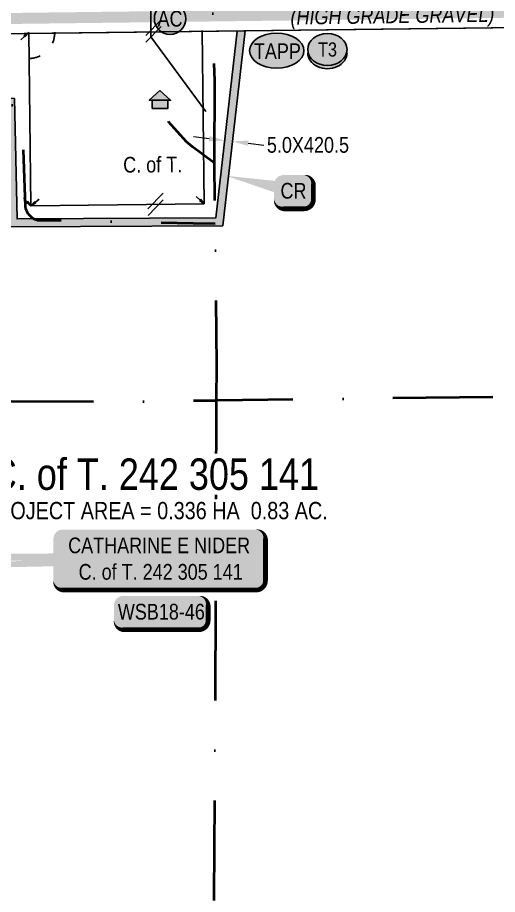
# Model space of a CAD drawing. Extents: x 57693 to 70573, y 5994359 to 6008381.
# Drawn here: x 65381 to 65686, y 5994730 to 5995288 of the extents above; entities that cross this region are included whole.
import ezdxf
from ezdxf.enums import TextEntityAlignment as Align

# ---------------------------------------------------------------- set-up
doc = ezdxf.new("R2010")
doc.units = 0
doc.header["$LTSCALE"] = 5
doc.header["$PDSIZE"] = -3
doc.linetypes.add('COOP2', pattern=[10, 5, -1, 0, -1, 0, -1, 0, -1, 0, -1])
doc.linetypes.add('DASHDOT', pattern=[25.4, 12.7, -6.35, 0, -6.35])
doc.layers.get('Defpoints').update_dxf_attribs({"color": 9})
for name, color, linetype in [('7', 7, 'Continuous'), ('AS-OWNER', 7, 'Continuous'), ('AS-POWER', 104, 'foc-POWER'), ('AS-RESIDENCE', 14, 'Continuous'), ('AS-ROADS', 254, 'Continuous'), ('AS-TELEPHONE', 224, 'foc-TEL'), ('C-SYMBOL', 7, 'Continuous'), ('CG-NOTES', 7, 'Continuous'), ('L-AREAREQUIRED', 7, 'Continuous'), ('L-SEC', 7, 'Continuous'), ('L-TITLEDB', 4, 'Continuous'), ('L-TITLEDB-T', 4, 'Continuous'), ('P-APEX RECON PAY ITEMS', 240, 'Continuous'), ('P-APEX RECON-10m BUFFER', 51, 'COOP2'), ('P-APEX RECON-LINE LIST', 240, 'Continuous'), ('P-APEX RECON-WORK AREA', 104, 'Continuous'), ('P-CROSSINGS', 250, 'Continuous')]:
    doc.layers.add(name, color=color, linetype=linetype)
for name, color, linetype, lineweight in [('AS-RECON EXISTING', 151, 'DASHDOT', 40), ('P-APEX RECON-TWS-T', 104, 'Continuous', 9), ('T-TEXT', 48, 'Continuous', 18)]:
    doc.layers.add(name, color=color, linetype=linetype, lineweight=lineweight)
doc.layers.add('AS-STRUCTURE-H', color=7, linetype='Continuous', true_color=0xa8a8a8)
doc.styles.add('100L', font='ARIALN.TTF', dxfattribs={"height": 11})
doc.styles.add('175L', font='ARIALN.TTF', dxfattribs={"height": 10})
doc.styles.add('80', font='ARIALN.TTF', dxfattribs={"height": 10})
doc.styles.add('80CG', font='ARIALN.TTF', dxfattribs={"height": 10})
doc.styles.add('80L', font='ARIALN.TTF', dxfattribs={"height": 10})
doc.styles.add('80LS', font='ARIALNI.TTF', dxfattribs={"height": 10})
doc.styles.add('foc-LtypeFont', font='ARIALN.TTF', dxfattribs={"height": 7.35})
doc.linetypes.add('foc-POWER', pattern='A,6,-1,["P",foc-LtypeFont,S=0.2,R=0,X=-0.625,Y=-0.75],-1.24,4', length=12.24)
doc.linetypes.add('foc-TEL', pattern='A,2,-1,["T",foc-LtypeFont,S=0.2,R=0,X=-0.425,Y=-0.75],-1.24,8', length=12.24)
doc.dimstyles.new('Compass 5 000', dxfattribs={"dimscale": 5, "dimtxt": 9, "dimasz": 2, "dimexe": 0.2, "dimexo": 0.0625, "dimgap": 0.5, "dimtad": 0, "dimtih": 1, "dimtoh": 1, "dimzin": 0, "dimdsep": 46, "dimtxsty": '80CG', "dimcen": 0.1, "dimse1": 1, "dimse2": 1, "dimclrd": 256, "dimclrt": 256, "dimaunit": 1, "dimadec": 4, "dimazin": 0, "dimtfac": 0.06, "dimtofl": 0, "dimtmove": 0, "dimatfit": 1, "dimfxl": 0.2, "dimtolj": 1, "dimtzin": 0, "dimlwd": -1, "dimarcsym": 0})

# ---------------------------------------------------------------- blocks, each defined once
blk = doc.blocks.new('res_occ')
for points in [[(0.1, 0.89), (-1.26, -0.37), (1.46, -0.37)], [(-0.9, -1.43), (1.1, -1.43), (1.1, -0.37), (-0.9, -0.37)]]:
    blk.add_hatch(color=14).paths.add_polyline_path(points)
at = {"color": 14}
for points in [[(0.1, 0.89), (-1.26, -0.37), (1.46, -0.37)], [(-0.9, -1.43), (1.1, -1.43), (1.1, -0.37), (-0.9, -0.37)]]:
    blk.add_lwpolyline(points, close=True, dxfattribs=at)
blk = doc.blocks.new('*U440')
h = blk.add_hatch(color=59)
edge = h.paths.add_edge_path()
edge.add_line((-61.5, -20), (61.5, -20))
edge.add_arc((61.5, -14), 6, 270, 360)
edge.add_line((67.5, -14), (67.5, 12.5))
edge.add_arc((61.5, 12.5), 6, 0, 90)
edge.add_line((61.5, 18.5), (-61.5, 18.5))
edge.add_arc((-61.5, 12.5), 6, 90, 180)
edge.add_line((-67.5, 12.5), (-67.5, -14))
edge.add_arc((-61.5, -14), 6, 180, 270)
at = {"color": 1, "flags": 128}
blk.add_lwpolyline([(-61.5, -20, 3, 3, 0), (61.5, -20, 3, 3, 0.414214), (67.5, -14, 3, 3, 0), (67.5, 12.5, 3, 0, 0.414214), (61.5, 18.5, 0, 0, 0), (-61.5, 18.5, 0, 0, 0.414214), (-67.5, 12.5, 0, 0, 0), (-67.5, -14, 0, 3, 0.414214)], format="xyseb", close=True, dxfattribs=at)
blk.add_lwpolyline([(-221.47, 2.19, 0, 7.5, 0), (0, 0, 0, 0, 0)], format="xyseb", dxfattribs=at)
at = {"color": 1, "style": '80'}
blk.add_attdef('ENTER_TEXT_001', (-35.99, -5), '', height=10, dxfattribs=at)
blk = doc.blocks.new('*U436')
at = {"true_color": 0xffffa8}
h = blk.add_hatch(color=51, dxfattribs=at)
edge = h.paths.add_edge_path()
edge.add_line((-24, -11.5), (24, -11.5))
edge.add_arc((24, -5.5), 6, 270, 360)
edge.add_line((30, -5.5), (30, 4))
edge.add_arc((24, 4), 6, 0, 90)
edge.add_line((24, 10), (-24, 10))
edge.add_arc((-24, 4), 6, 90, 180)
edge.add_line((-30, 4), (-30, -5.5))
edge.add_arc((-24, -5.5), 6, 180, 270)
at = {"color": 240, "flags": 128}
blk.add_lwpolyline([(-24, -11.5, 3, 3, 0), (24, -11.5, 3, 3, 0.414214), (30, -5.5, 3, 3, 0), (30, 4, 3, 0, 0.414214), (24, 10, 0, 0, 0), (-24, 10, 0, 0, 0.414214), (-30, 4, 0, 0, 0), (-30, -5.5, 0, 3, 0.414214)], format="xyseb", close=True, dxfattribs=at)
for points in [[(-24.67, -8.43, 0, 10, 0), (0, 0, 5, 5, 0)], [(21.05, -6.93, 0, 10, 0), (0, 0, 5, 5, 0)]]:
    blk.add_lwpolyline(points, format="xyseb", dxfattribs=at)
at = {"color": 4, "style": '80'}
blk.add_attdef('OTHER_001', (-14.7, -5), '', height=10, dxfattribs=at)
blk = doc.blocks.new('*U1187')
h = blk.add_hatch(color=255)
h.dxf.hatch_style = 1
edge = h.paths.add_edge_path()
edge.add_arc((0, 0), 9.99, 0, 360)
at = {"color": 170}
blk.add_circle((0, 0), 9.99, dxfattribs=at)
at = {"color": 170, "style": '175L'}
blk.add_text('AC', height=10, dxfattribs=at).set_placement((0, 0), align=Align.MIDDLE_CENTER)
blk = doc.blocks.new('TAPP_Access_Point')
h = blk.add_hatch(color=255)
h.dxf.hatch_style = 1
edge = h.paths.add_edge_path()
edge.add_ellipse((-0.4, 0.35), major_axis=(-17.31, 0), ratio=0.643219, start_angle=0, end_angle=360)
at = {"color": 170}
blk.add_ellipse((-0.4, 0.35), major_axis=(-17.31, 0), ratio=0.643219, dxfattribs=at)
at = {"color": 170, "style": '175L'}
blk.add_text('TAPP', height=10, dxfattribs=at).set_placement((0, 0), align=Align.MIDDLE_CENTER)
blk = doc.blocks.new('*D2065')
at = {"layer": 'Defpoints', "color": 0, "transparency": 16777216}
for p in [(65512.85, 5995210.49), (65517.75, 5995209.34), (65517.82, 5995209.92)]:
    blk.add_point(p, dxfattribs=at)
at = {"layer": 'P-APEX RECON-TWS-T', "transparency": 16777216}
for p, q in [((65502.85, 5995211.06), (65492.92, 5995212.21)), ((65527.68, 5995208.19), (65537.62, 5995207.04))]:
    blk.add_line(p, q, dxfattribs=at)
for points in [[(65503.04, 5995212.72), (65502.66, 5995209.4), (65512.79, 5995209.91)], [(65527.87, 5995209.85), (65527.49, 5995206.53), (65517.75, 5995209.34)]]:
    blk.add_solid(points, dxfattribs=at)
at = {"layer": 'P-APEX RECON-TWS-T', "transparency": 16777216, "insert": (65565.77, 5995207.04), "char_height": 10, "attachment_point": 5, "style": '80CG'}
blk.add_mtext('\\A1;5.0X420.5', dxfattribs=at)
blk = doc.blocks.new('*U2067')
at = {"true_color": 0xffffa8}
h = blk.add_hatch(color=51, dxfattribs=at)
edge = h.paths.add_edge_path()
edge.add_line((-6.5, -11.5), (6.5, -11.5))
edge.add_arc((6.5, -5.5), 6, 270, 360)
edge.add_line((12.5, -5.5), (12.5, 4))
edge.add_arc((6.5, 4), 6, 0, 90)
edge.add_line((6.5, 10), (-6.5, 10))
edge.add_arc((-6.5, 4), 6, 90, 180)
edge.add_line((-12.5, 4), (-12.5, -5.5))
edge.add_arc((-6.5, -5.5), 6, 180, 270)
at = {"color": 240, "flags": 128}
for points in [[(-43.05, 9.55, 0, 10, 0), (0, 0, 5, 5, 0)], [(11.03, -3.01, 0, 10, 0), (0, 0, 5, 5, 0)]]:
    blk.add_lwpolyline(points, format="xyseb", dxfattribs=at)
blk.add_lwpolyline([(-6.5, -11.5, 3, 3, 0), (6.5, -11.5, 3, 3, 0.414214), (12.5, -5.5, 3, 3, 0), (12.5, 4, 3, 0, 0.414214), (6.5, 10, 0, 0, 0), (-6.5, 10, 0, 0, 0.414214), (-12.5, 4, 0, 0, 0), (-12.5, -5.5, 0, 3, 0.414214)], format="xyseb", close=True, dxfattribs=at)
at = {"color": 4, "style": '80'}
blk.add_attdef('OTHER_001', (-14.7, -5), '', height=10, dxfattribs=at)
blk = doc.blocks.new('Well_proximity')
h = blk.add_hatch(color=191)
h.dxf.hatch_style = 1
edge = h.paths.add_edge_path()
edge.add_ellipse((0, 0), major_axis=(-12.5, 0), ratio=0.816297, start_angle=0, end_angle=360)
h = blk.add_hatch(color=250)
h.dxf.hatch_style = 1
edge = h.paths.add_edge_path()
edge.add_ellipse((0, -2.05), major_axis=(-12.5, 0), ratio=0.816297, start_angle=0, end_angle=180)
edge.add_line((12.5, -2.05), (12.5, 0))
edge.add_ellipse((0, 0), major_axis=(-12.5, 0), ratio=0.816297, start_angle=0, end_angle=180, ccw=False)
edge.add_line((-12.5, 0), (-12.5, -2.05))
at = {"color": 250}
blk.add_ellipse((0, 0), major_axis=(-12.5, 0), ratio=0.816297, dxfattribs=at)
blk.add_ellipse((0, -2.05), major_axis=(-12.5, 0), ratio=0.816297, start_param=0, end_param=3.141593, dxfattribs=at)
at = {"color": 250, "style": '80L'}
blk.add_attdef('CROSSING', text='', height=9, dxfattribs=at).set_placement((0.09, 0.02), align=Align.MIDDLE_CENTER)

msp = doc.modelspace()

# ---------------------------------------------------------------- hatches: boundary and pattern name
at = {"layer": 'AS-STRUCTURE-H'}
h = msp.add_hatch(color=256, dxfattribs=at)
h.dxf.hatch_style = 1
h.paths.add_polyline_path([(65471.601, 5995241.801), (65464.822, 5995235.484), (65478.38, 5995235.484)])
h = msp.add_hatch(color=256, dxfattribs=at)
h.dxf.hatch_style = 1
h.paths.add_polyline_path([(65466.605, 5995230.229), (65476.597, 5995230.229), (65476.597, 5995235.484), (65466.605, 5995235.484)])
h.paths.add_polyline_path([(65471.601, 5995241.801), (65464.822, 5995235.484), (65478.38, 5995235.484)])
at = {"layer": 'P-APEX RECON-10m BUFFER'}
h = msp.add_hatch(color=256, dxfattribs=at)
h.dxf.hatch_style = 1
h.paths.add_polyline_path([(65281.51, 5995238.596), (65379.029, 5995236.659), (65380.795, 5995160.052), (65507.094, 5995160.665), (65520.833, 5995279.548), (65525.87, 5995279.61), (65511.549, 5995155.69), (65375.913, 5995155.032), (65374.145, 5995231.759), (65281.581, 5995233.597)])

# ---------------------------------------------------------------- linework, layer by layer
at = {"layer": '7'}
for points in [[(65462.605, 5995276.666), (65472.307, 5995286.607)], [(65462.727, 5995272.502), (65472.43, 5995282.442)], [(65383.048, 5995274.025), (65385.614, 5995276.307)], [(65388.177, 5995278.59), (65385.119, 5995276.482)], [(65385.119, 5995276.482), (65385.614, 5995276.307)], [(65385.614, 5995276.307), (65388.177, 5995278.59)], [(65385.729, 5995275.796), (65385.614, 5995276.307)], [(65388.177, 5995278.59), (65385.729, 5995275.796)], [(65403.227, 5995271.794), (65403.455, 5995272.323), (65403.664, 5995272.86), (65403.855, 5995273.404), (65404.026, 5995273.955), (65404.179, 5995274.511), (65404.311, 5995275.072), (65404.424, 5995275.637), (65404.517, 5995276.206), (65404.591, 5995276.777), (65404.644, 5995277.351), (65404.677, 5995277.927), (65404.69, 5995278.503), (65404.689, 5995278.791)], [(65404.689, 5995278.791), (65404.476, 5995277.32)], [(65404.476, 5995277.32), (65404.662, 5995277.419)], [(65404.844, 5995277.314), (65404.662, 5995277.419)], [(65404.689, 5995278.791), (65404.844, 5995277.314)], [(65388.377, 5995262.078), (65388.954, 5995262.095), (65389.529, 5995262.132), (65390.102, 5995262.189), (65390.674, 5995262.267), (65391.242, 5995262.364), (65391.806, 5995262.48), (65392.366, 5995262.617), (65392.921, 5995262.773), (65393.47, 5995262.948), (65394.013, 5995263.142), (65394.548, 5995263.355), (65395.076, 5995263.587), (65395.337, 5995263.71)], [(65388.378, 5995262.078), (65389.841, 5995262.332)], [(65388.378, 5995262.078), (65389.858, 5995261.966)], [(65389.841, 5995262.332), (65389.748, 5995262.144)], [(65389.858, 5995261.966), (65389.748, 5995262.144)], [(65463.945, 5995166.437), (65473.646, 5995176.379)], [(65494.705, 5995174.254), (65497.276, 5995171.977)], [(65384.872, 5995173.418), (65387.194, 5995170.888)], [(65386.685, 5995170.765), (65387.194, 5995170.888)], [(65389.516, 5995168.361), (65386.685, 5995170.765)], [(65387.362, 5995171.385), (65387.194, 5995170.888)], [(65387.194, 5995170.888), (65389.516, 5995168.361)], [(65389.516, 5995168.361), (65387.362, 5995171.385)], [(65389.516, 5995168.361), (65392.121, 5995171.009)], [(65392.206, 5995170.492), (65389.516, 5995168.361)], [(65389.516, 5995168.361), (65392.69, 5995170.289)], [(65392.121, 5995171.009), (65392.206, 5995170.492)], [(65394.899, 5995172.624), (65392.206, 5995170.492)], [(65392.69, 5995170.289), (65392.206, 5995170.492)], [(65464.067, 5995162.274), (65473.77, 5995172.214)], [(65496.782, 5995171.802), (65497.276, 5995171.977)], [(65499.847, 5995169.703), (65496.782, 5995171.802)], [(65497.391, 5995172.489), (65497.276, 5995171.977)], [(65497.276, 5995171.977), (65499.847, 5995169.703)], [(65499.847, 5995169.703), (65497.391, 5995172.489)]]:
    msp.add_lwpolyline(points, dxfattribs=at)
at = {"layer": 'AS-OWNER', "flags": 128}
msp.add_lwpolyline([(65275.925, 5994936.452, 0, 6.995, 0), (65471.306, 5994943.943, 0, 0, 0)], format="xyseb", dxfattribs=at)
at = {"layer": 'AS-POWER', "flags": 128}
msp.add_lwpolyline([(65500.845, 5995228.375), (65465.73, 5995275.895), (65465.73, 5995299.95)], dxfattribs=at)
at = {"layer": 'AS-RECON EXISTING', "flags": 128}
for points in [[(65506.397, 5995195.487), (65506.584, 5995248.154), (65505.74, 5995265.936), (65504.482, 5995328.989), (65504.416, 5995331.28), (65504.197, 5995333.562), (65503.825, 5995335.825), (65503.304, 5995338.057), (65502.634, 5995340.249), (65501.819, 5995342.392), (65486.609, 5995371), (65483.366, 5995378.973), (65481.985, 5995382.36), (65480.853, 5995385.138), (65477.343, 5995392.685), (65473.537, 5995401.576), (65469.876, 5995412.29), (65448.486, 5995456.483), (65447.507, 5995458.836), (65446.664, 5995461.241), (65445.961, 5995463.691), (65445.399, 5995466.177), (65444.981, 5995468.691), (65444.708, 5995471.225), (65444.582, 5995473.77), (65444.234, 5995669.032), (65439.443, 5995668.831), (65435.644, 5995667.719), (65301.948, 5995663.31), (65288.497, 5995648.508)], [(65162.832, 5995247.865), (65164.654, 5995247.242), (65166.451, 5995246.818), (65170.012, 5995246.492), (65173.88, 5995245.96), (65174.979, 5995245.809), (65177.241, 5995245.458), (65183.613, 5995244.096), (65190.114, 5995243.009), (65195.693, 5995242.85), (65199.533, 5995243.319), (65210.722, 5995242.526), (65217.758, 5995242.465), (65220.58, 5995242.96), (65230.617, 5995242.406), (65244.691, 5995241.527), (65251.929, 5995241.28), (65254.204, 5995241.378), (65254.157, 5995240.263), (65254.121, 5995239.41), (65254.343, 5995237.498), (65254.782, 5995235.166), (65255.613, 5995233.996), (65256.287, 5995233.13), (65257.188, 5995232.717), (65258.924, 5995232.545), (65261.52, 5995232.716), (65265.174, 5995232.859), (65279.843, 5995232.942), (65291.367, 5995233.066), (65299.162, 5995233.189), (65377.878, 5995232.306), (65378.842, 5995232.197), (65379.778, 5995231.94), (65380.663, 5995231.542), (65381.475, 5995231.011), (65382.196, 5995230.361), (65382.807, 5995229.608), (65383.294, 5995228.769), (65383.646, 5995227.864), (65383.854, 5995226.916), (65383.912, 5995225.947), (65383.82, 5995224.981), (65385.906, 5995167.891), (65386.166, 5995166.675), (65386.567, 5995165.498), (65387.104, 5995164.376), (65387.769, 5995163.325), (65388.553, 5995162.36), (65389.445, 5995161.493), (65390.432, 5995160.737), (65391.501, 5995160.102), (65392.638, 5995159.598), (65393.826, 5995159.23), (65492.806, 5995157.363), (65506.664, 5995157.017)], [(65507.661, 5995044.608), (65507.904, 5995067.059), (65506.664, 5995157.017), (65506.397, 5995195.487), (65492.364, 5995205.969), (65488.541, 5995209.033), (65477.003, 5995221.839), (65474.696, 5995227.409)], [(65507.277, 5995044.227), (65506.625, 5994849.68), (65505.95, 5994728.905), (65505.985, 5994727.617), (65505.865, 5994726.333), (65505.594, 5994725.073), (65505.174, 5994723.854), (65504.612, 5994722.694), (65503.916, 5994721.609), (65503.095, 5994720.616), (65502.161, 5994719.727), (65501.128, 5994718.956), (65500.01, 5994718.313), (65364.335, 5994712.909), (65274.307, 5994708.912), (65273.157, 5994708.365), (65272.072, 5994707.697), (65271.066, 5994706.916), (65270.15, 5994706.031), (65269.335, 5994705.053), (65268.63, 5994703.992), (65268.043, 5994702.861), (65267.582, 5994701.674), (65267.684, 5994700.098), (65269.381, 5994593.573), (65271.203, 5994454.813), (65272.288, 5994372.156)]]:
    msp.add_lwpolyline(points, dxfattribs=at)
at = {"layer": 'AS-ROADS', "const_width": 7, "flags": 128}
msp.add_lwpolyline([(64286.341, 5995272.512), (65204.031, 5995285.369), (66188.427, 5995297.671)], dxfattribs=at)
at = {"layer": 'AS-TELEPHONE', "flags": 128}
msp.add_lwpolyline([(65195.057, 5995275.55), (66188.857, 5995287.731)], dxfattribs=at)
at = {"layer": 'L-SEC'}
msp.add_line((65215.161, 5995275.797), (66088.696, 5995286.517), dxfattribs=at)
at = {"layer": 'L-TITLEDB', "flags": 128}
for points in [[(65499.847, 5995169.703), (65498.507, 5995279.932)], [(65389.516, 5995168.361), (65388.177, 5995278.59)], [(65499.847, 5995169.703), (65389.516, 5995168.361)]]:
    msp.add_lwpolyline(points, dxfattribs=at)
at = {"layer": 'P-APEX RECON-WORK AREA', "flags": 128}
msp.add_lwpolyline([(65281.51, 5995238.596), (65379.029, 5995236.659), (65380.795, 5995160.052), (65507.094, 5995160.665), (65520.833, 5995279.548), (65525.87, 5995279.61), (65511.549, 5995155.69), (65375.913, 5995155.032), (65374.145, 5995231.759), (65281.581, 5995233.597)], close=True, dxfattribs=at)

# ---------------------------------------------------------------- block references
at = {"layer": 'AS-OWNER'}
ref = msp.add_blockref('*U440', (65471.306, 5994943.943), dxfattribs=dict(at, xscale=0.999252397, yscale=0.999252397, zscale=0.999252397, rotation=359.9999884413987))
ref.add_attrib('ENTER_TEXT_001', 'CATHARINE E NIDER', (65413.249, 5994947.359), dxfattribs={"layer": '0', "color": 1, "height": 9.99252, "rotation": 359.99999, "style": '80'})
ref.add_attrib('ENTER_TEXT_002', 'C. of T. 242 305 141', (65419.902, 5994930.527), dxfattribs={"layer": '0', "color": 1, "height": 9.99252, "rotation": 359.99999, "style": '80'})
at = {"layer": 'AS-RESIDENCE', "xscale": 4.996261984999975, "yscale": 4.996261984999975, "zscale": 4.996261984999975}
msp.add_blockref('res_occ', (65471.101, 5995237.351), dxfattribs=at)
at = {"layer": 'CG-NOTES', "xscale": 0.999252397, "yscale": 0.999252397, "zscale": 0.999252397}
for name, p in [('*U1187', (65478.036, 5995287.386)), ('TAPP_Access_Point', (65546.302, 5995266.712))]:
    msp.add_blockref(name, p, dxfattribs=at)
at = {"layer": 'P-APEX RECON PAY ITEMS'}
ref = msp.add_blockref('*U2067', (65556.738, 5995177.931), dxfattribs=dict(at, xscale=0.999252397, yscale=0.999252397, zscale=0.999252397))
ref.add_attrib('OTHER_001', 'CR', (65548.283, 5995172.931), dxfattribs={"layer": '0', "color": 4, "height": 9.9925, "style": '80'})
at = {"layer": 'P-APEX RECON-LINE LIST'}
ref = msp.add_blockref('*U436', (65472.321, 5994910.177), dxfattribs=dict(at, xscale=0.999252397, yscale=0.999252397, zscale=0.999252397, rotation=359.9999884413987))
ref.add_attrib('OTHER_001', 'WSB18-46', (65444.842, 5994905.177), dxfattribs={"layer": '0', "color": 4, "height": 9.9925, "rotation": 359.99999, "style": '80'})
at = {"layer": 'P-CROSSINGS', "xscale": 0.999252397, "yscale": 0.999252397, "zscale": 0.999252397}
msp.add_blockref('Well_proximity', (65578.114, 5995267.773), dxfattribs=at).add_auto_attribs({'CROSSING': 'T3'})

# ---------------------------------------------------------------- texts
at = {"layer": 'L-TITLEDB-T', "insert": (65447.876, 5995199.471), "char_height": 9.99252, "attachment_point": 1, "rotation": 0.26693, "style": '80'}
msp.add_mtext_dynamic_manual_height_columns('\\pi0.33632;C. of T.', width=36.68254, gutter_width=45.022, heights=[0], dxfattribs=at)
at = {"layer": 'T-TEXT', "style": '80LS'}
msp.add_text('(HIGH GRADE GRAVEL)', height=9.99252, rotation=0.8202, dxfattribs=at).set_placement((65619.499, 5995289.5), align=Align.MIDDLE_CENTER)

# ---------------------------------------------------------------- dimensions: what is measured, and where the dimension line sits
at = {"layer": 'P-APEX RECON-TWS-T'}
dim = msp.add_aligned_dim(p1=(65512.853, 5995210.492), p2=(65517.816, 5995209.918), distance=-0.584, text='5.0X420.5', dimstyle='Compass 5 000', dxfattribs=at)
dim.commit()
dim.dimension.update_dxf_attribs({"geometry": '*D2065', "text_midpoint": (65565.768, 5995207.042)})

# ---------------------------------------------------------------- next in the draw order: texts
at = {"layer": 'C-SYMBOL', "color": 3, "insert": (65468.416, 5995007.651), "char_height": 19.98505, "width": 204.72623, "attachment_point": 2, "rotation": 359.99999, "style": '175L', "bg_fill": 3, "box_fill_scale": 1.15, "bg_fill_color": 256, "bg_fill_true_color": 256, "bg_fill_transparency": 0}
msp.add_mtext('C. of T. 242 305 141', dxfattribs=at)
at = {"layer": 'L-AREAREQUIRED', "color": 5, "insert": (65468.667, 5994979.992), "char_height": 10.99178, "width": 218.43089, "attachment_point": 2, "rotation": 359.99999, "style": '100L', "bg_fill": 3, "box_fill_scale": 1.15, "bg_fill_color": 256, "bg_fill_true_color": 256, "bg_fill_transparency": 0}
msp.add_mtext('PROJECT AREA = 0.336 HA  0.83 AC.', dxfattribs=at)

# ---------------------------------------------------------------- next in the draw order: linework, layer by layer
at = {"layer": 'AS-RECON EXISTING', "flags": 128}
msp.add_lwpolyline([(66191.667, 5995052.735), (66027.659, 5995050.68), (65508.289, 5995044.61), (65507.661, 5995044.608), (65507.277, 5995044.227), (65471.095, 5995044.175), (65446.452, 5995043.643), (65376.884, 5995043.852), (65372.259, 5995044.125), (65369.34, 5995044.132), (65367.16, 5995043.555), (65362.216, 5995040.398), (65361.567, 5995038.899), (65359.768, 5995027.882), (65359.393, 5995018.19), (65359.062, 5995014.176), (65358.803, 5994995.454), (65350.108, 5994965.114), (65347.876, 5994917.966), (65342.215, 5994872.852), (65339.371, 5994867.789), (65308.283, 5994915.659), (65283.306, 5994915.347)], dxfattribs=at)

doc.saveas('drawing.dxf')
